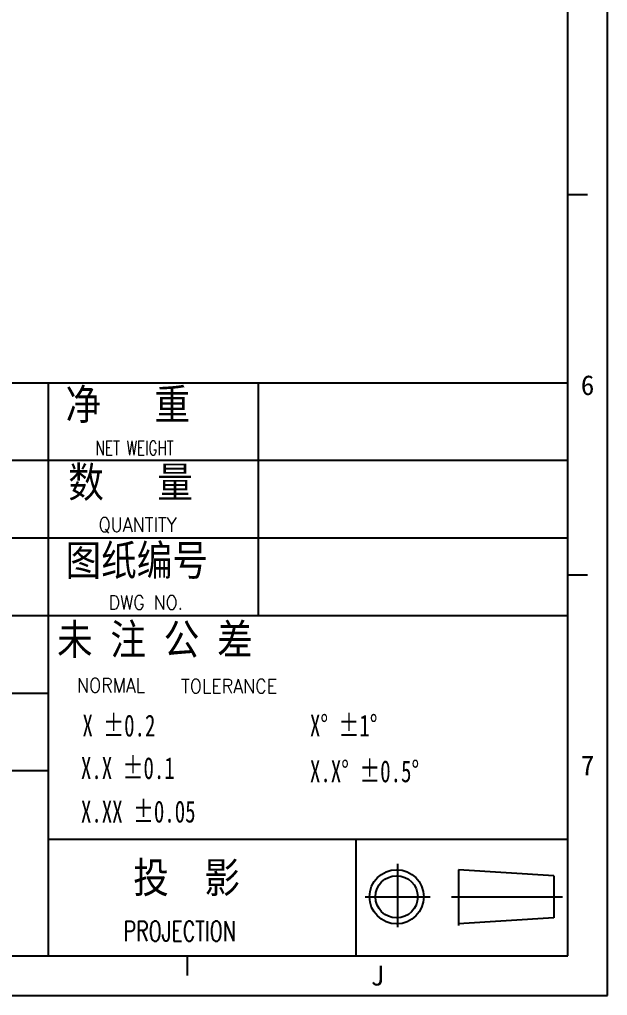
# Model space of a CAD drawing. Header units: millimetres. Extents: x 1828 to 4232, y -172 to 1484.
# Drawn here: x 4126 to 4232.4, y 987.8 to 1164.5 of the extents above; entities that cross this region are included whole.
import ezdxf
from ezdxf.enums import TextEntityAlignment as Align

# ---------------------------------------------------------------- set-up
doc = ezdxf.new("R2010")
doc.units = ezdxf.units.MM
doc.header["$LTSCALE"] = 30.734
doc.layers.get('0').update_dxf_attribs({"linetype": 'CONTINUOUS'})
doc.layers.add('BORDER', color=5, linetype='CONTINUOUS')
doc.styles.add('BORDER', font='')
doc.styles.get("Standard").update_dxf_attribs({"font": 'txt', "width": 0.85})
doc.styles.add('图框文字', font='romans.shx')
doc.styles.get('BORDER').set_extended_font_data('SimSun')

msp = doc.modelspace()

# ---------------------------------------------------------------- linework, layer by layer
at = {"lineweight": 25}
for p, q in [((4225.204, 1098.68), (3914.157, 1098.68)), ((4131.174, 1098.68), (4131.174, 994.966)), ((4169.158, 1098.68), (4169.158, 1056.532)), ((4225.204, 1084.631), (3914.157, 1084.631)), ((4225.204, 1070.581), (3914.157, 1070.581)), ((4225.204, 1056.532), (3914.157, 1056.532)), ((4131.174, 1042.482), (3914.157, 1042.482)), ((4131.174, 1028.432), (3914.157, 1028.432)), ((4225.204, 1016.001), (4131.174, 1016.001)), ((4186.837, 1016.001), (4186.837, 994.966)), ((4194.369, 1011.606), (4194.369, 1000.149)), ((4222.696, 1009.467), (4205.42, 1010.548)), ((4205.42, 1010.548), (4205.42, 1000.449)), ((4188.544, 1005.64), (4200.327, 1005.64)), ((4204.152, 1005.64), (4224.256, 1005.64)), ((4222.696, 1001.812), (4205.42, 1000.732))]:
    msp.add_line(p, q, dxfattribs=at)
msp.add_line((4222.696, 1009.467), (4222.696, 1001.812))
for radius in [4.91, 3.83]:
    msp.add_circle((4194.227, 1005.64), radius, dxfattribs=at)
at = {"layer": 'BORDER', "color": 0, "linetype": 'Continuous'}
for p, q in [((4232.397, 987.773), (4232.397, 1484.351)), ((4225.204, 994.966), (4225.204, 1477.157)), ((4228.8, 1132.751), (4225.204, 1132.751)), ((4228.8, 1063.87), (4225.204, 1063.87)), ((3536.391, 994.966), (4225.204, 994.966)), ((4156.322, 994.966), (4156.322, 991.37)), ((3529.197, 987.773), (4232.397, 987.773))]:
    msp.add_line(p, q, dxfattribs=at)

# ---------------------------------------------------------------- texts
at = {"lineweight": 25, "style": '图框文字'}
for s, height, width, p in [('NET WEIGHT', 2.5773, 0.7, (4139.713, 1085.638)), ('QUANTITY', 2.5773, 0.9, (4140.283, 1071.744)), ('DWG NO.', 2.5773, 0.9, (4142.078, 1057.653)), ('NORMAL', 2.5773, 0.9, (4136.385, 1042.654)), ('TOLERANCE', 2.5773, 0.9, (4155.215, 1042.503)), ('PROJECTION', 3.6082, 0.7, (4144.797, 997.631))]:
    msp.add_text(s, height=height, dxfattribs=dict(at, width=width)).set_placement(p)
at = {"color": 4, "lineweight": 15, "width": 0.7}
for s, height, p in [('X %%p0.2', 3.9616, (4137.366, 1034.677)), ('X%%d %%p1%%d', 3.96161, (4178.545, 1034.677)), ('X.X %%p0.1', 3.9616, (4137.091, 1026.974)), ('X.X%%D %%p0.5%%D', 3.96161, (4178.545, 1026.394)), ('X.XX %%p0.05', 3.96161, (4137.091, 1019.097))]:
    msp.add_text(s, height=height, dxfattribs=at).set_placement(p)
at = {"color": 7, "char_height": 5.55827, "attachment_point": 1}
for s, insert, width in [('{\\fSimSun|b0|i0|c134|p54;净   重}', (4134.301, 1097.614), 32.34349), ('{\\fSimSun|b0|i0|c134|p54;数   量}', (4134.806, 1083.532), 32.15398), ('{\\fSimSun|b0|i0|c134|p54;图纸编号}', (4134.301, 1069.377), 32.34349), ('{\\fSimSun|b0|i0|c134|p54;未 注 公 差}', (4132.753, 1055.051), 43.71248), ('{\\fSimSun|b0|i0|c134|p54;投  影}', (4146.566, 1011.907), 24.23115)]:
    msp.add_mtext(s, dxfattribs=dict(at, insert=insert, width=width))
at = {"layer": 'BORDER', "color": 0, "style": 'BORDER'}
for s, p in [('6', (4228.8, 1098.311)), ('7', (4228.8, 1029.429)), ('J', (4190.763, 991.37))]:
    msp.add_text(s, height=3.597, dxfattribs=at).set_placement(p, align=Align.MIDDLE_CENTER)

doc.saveas('drawing.dxf')
